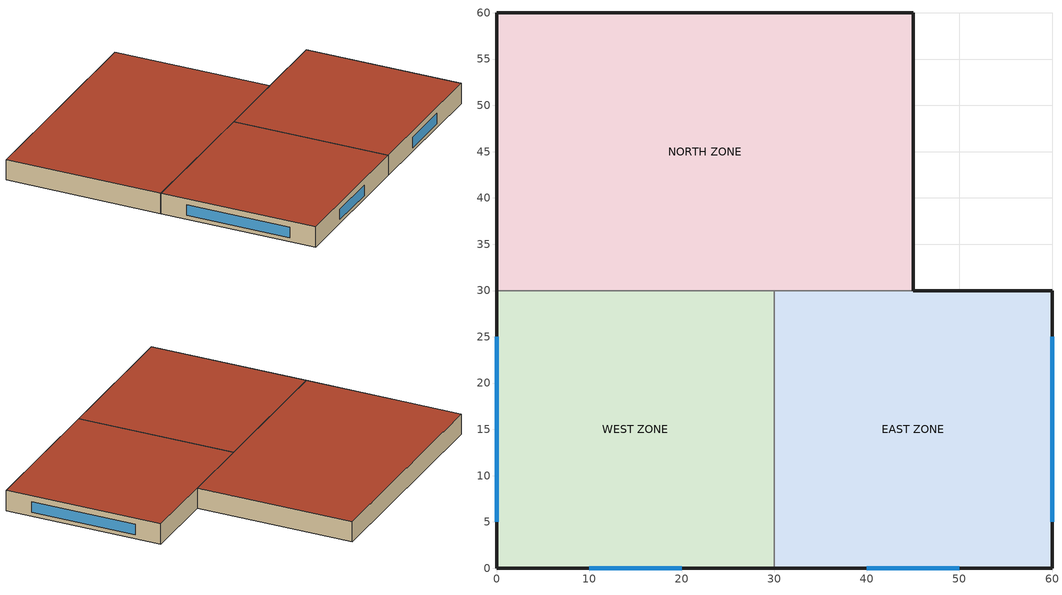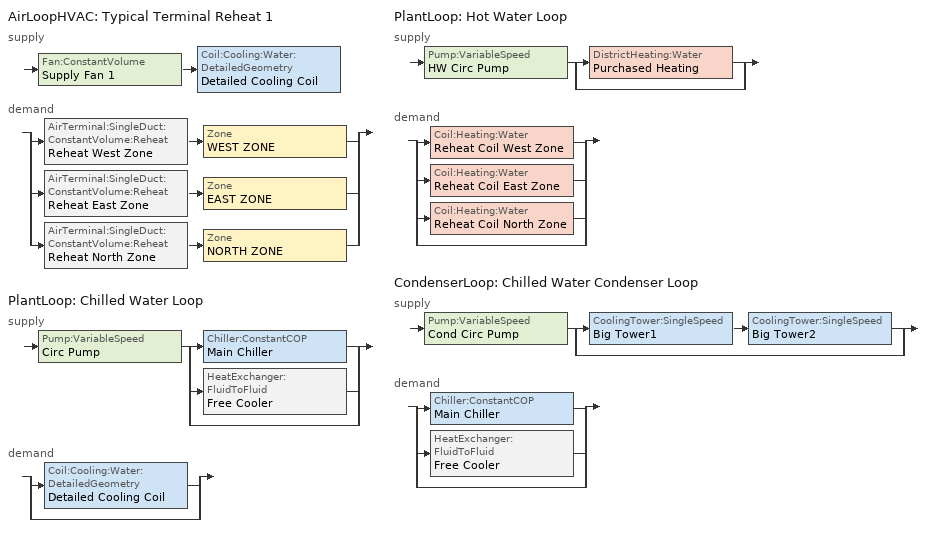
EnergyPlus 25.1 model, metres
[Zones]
WEST ZONE
 floor adiabatic (FLOOR SLAB 8 IN): 0,0 0,30 30,30 30,0 z0
 wall outside (EXTWALL80): 0,30 0,0 30,0 z0:4
 wall to NORTH ZONE (PARTITION06): 30,30 0,30 z0:4
 wall to EAST ZONE (PARTITION06): 30,0 30,30 z0:4
 window (WIN-CON-LIGHT): 10,0 20,0 / 0,25 0,5 z0.75:2.8
 roof outside (ROOF34): 0,30 0,0 30,0 30,30 z4
EAST ZONE
 floor adiabatic (FLOOR SLAB 8 IN): 30,0 30,30 60,30 60,0 z0
 wall outside (EXTWALL80): 30,0 60,0 60,30 45,30 z0:4
 wall to NORTH ZONE (PARTITION06): 45,30 30,30 z0:4
 window (WIN-CON-LIGHT): 40,0 50,0 / 60,5 60,25 z0.75:2.8
 roof outside (ROOF34): 30,30 30,0 60,0 60,30 z4
NORTH ZONE
 floor adiabatic (FLOOR SLAB 8 IN): 0,30 0,60 45,60 45,30 z0
 wall outside (EXTWALL80): 45,30 45,60 0,60 0,30 z0:4
 roof outside (ROOF34): 0,60 0,30 45,30 45,60 z4
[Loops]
AirLoopHVAC 'Typical Terminal Reheat 1'
 supply: Fan:ConstantVolume 'Supply Fan 1' > Coil:Cooling:Water:DetailedGeometry 'Detailed Cooling Coil'
 demand: split
  | AirTerminal:SingleDuct:ConstantVolume:Reheat 'Reheat West Zone' > Zone 'WEST ZONE'
  | AirTerminal:SingleDuct:ConstantVolume:Reheat 'Reheat East Zone' > Zone 'EAST ZONE'
  | AirTerminal:SingleDuct:ConstantVolume:Reheat 'Reheat North Zone' > Zone 'NORTH ZONE'
PlantLoop 'Chilled Water Loop'
 supply: Pump:VariableSpeed 'Circ Pump' > split
  | Chiller:ConstantCOP 'Main Chiller'
  | HeatExchanger:FluidToFluid 'Free Cooler'
  | bypass
 demand: split
  | Coil:Cooling:Water:DetailedGeometry 'Detailed Cooling Coil'
  | bypass
PlantLoop 'Hot Water Loop'
 supply: Pump:VariableSpeed 'HW Circ Pump' > split
  | DistrictHeating:Water 'Purchased Heating'
  | bypass
 demand: split
  | Coil:Heating:Water 'Reheat Coil West Zone'
  | Coil:Heating:Water 'Reheat Coil East Zone'
  | Coil:Heating:Water 'Reheat Coil North Zone'
  | bypass
CondenserLoop 'Chilled Water Condenser Loop'
 supply: Pump:VariableSpeed 'Cond Circ Pump' > split
  | CoolingTower:SingleSpeed 'Big Tower1' > CoolingTower:SingleSpeed 'Big Tower2'
  | bypass
 demand: split
  | Chiller:ConstantCOP 'Main Chiller'
  | HeatExchanger:FluidToFluid 'Free Cooler'
  | bypass
[Building]
NONE: North Axis {deg}=0; Terrain=Suburbs; Loads Convergence Tolerance Value {W}=0.04; Temperature Convergence Tolerance Value {deltaC}=0.4; Solar Distribution=FullInteriorAndExterior; Maximum Number of Warmup Days=25; Minimum Number of Warmup Days=6
[Site:Location]
CHICAGO_IL_USA TMY2-94846: Latitude {deg}=42; Longitude {deg}=-87.88; Time Zone {hr}=-6; Elevation {m}=190
[SizingPeriod:DesignDay] Humidity Condition Type=Wetbulb; Barometric Pressure {Pa}=99063; Rain Indicator=No; Snow Indicator=No; Daylight Saving Time Indicator=No; Solar Model Indicator=ASHRAEClearSky
Name | Month | Day of Month | Day Type | Maximum Dry-Bulb Temperature {C} | Daily Dry-Bulb Temperature Range {deltaC} | Wetbulb or DewPoint at Maximum Dry-Bulb {C} | Wind Speed {m/s} | Wind Direction {deg} | Sky Clearness
CHICAGO Ann Htg 99.6% Condns DB | 1 | 21 | WinterDesignDay | -20.6 | 0 | -20.6 | 4.9 | 270 | 0
CHICAGO_IL_USA Annual Cooling 1% Design Conditions DB/MCWB | 7 | 21 | SummerDesignDay | 31.5 | 10.7 | 23 | 5.3 | 230 | 1
CHICAGO Ann Clg 2% Condns DB=>MWB | 7 | 22 | SummerDesignDay | 29.9 | 10.7 | 22.1 | 5.3 | 230 | 1
[Site:GroundTemperature:BuildingSurface]
20.03, 20.03, 20.13, 20.3, 20.43, 20.52, 20.62, 20.77, 20.78, 20.55, 20.44, 20.2
[Material] Thermal Absorptance=0.9
Name | Roughness | Thickness {m} | Conductivity {W/m-K} | Density {kg/m3} | Specific Heat {J/kg-K} | Solar Absorptance | Visible Absorptance
A1 - 1 IN STUCCO | Smooth | 0.0253898 | 0.691831 | 1858.142 | 836.8 | 0.92 | 0.92
C4 - 4 IN COMMON BRICK | Rough | 0.101498 | 0.726422 | 1922.216 | 836.8 | 0.76 | 0.76
E1 - 3 / 4 IN PLASTER OR GYP BOARD | Smooth | 0.01905 | 0.726422 | 1601.846 | 836.8 | 0.92 | 0.92
C6 - 8 IN CLAY TILE | Smooth | 0.203302 | 0.570761 | 1121.292 | 836.8 | 0.82 | 0.82
C10 - 8 IN HW CONCRETE | MediumRough | 0.203302 | 1.729577 | 2242.585 | 836.8 | 0.65 | 0.65
E2 - 1 / 2 IN SLAG OR STONE | Rough | 0.0127102 | 1.435549 | 881.0155 | 1673.6 | 0.55 | 0.55
E3 - 3 / 8 IN FELT AND MEMBRANE | Rough | 0.00954024 | 0.190253 | 1121.292 | 1673.6 | 0.75 | 0.75
B5 - 1 IN DENSE INSULATION | VeryRough | 0.0253898 | 0.0432394 | 91.30524 | 836.8 | 0.5 | 0.5
C12 - 2 IN HW CONCRETE | MediumRough | 0.0509016 | 1.729577 | 2242.585 | 836.8 | 0.65 | 0.65
[WindowMaterial:Glazing]
WIN-LAY-GLASS-LIGHT: Optical Data Type=SpectralAverage; Thickness {m}=0.003; Solar Transmittance at Normal Incidence=0.9; Front Side Solar Reflectance at Normal Incidence=0.031; Back Side Solar Reflectance at Normal Incidence=0.031; Visible Transmittance at Normal Incidence=0.9; Front Side Visible Reflectance at Normal Incidence=0.05; Back Side Visible Reflectance at Normal Incidence=0.05; Infrared Transmittance at Normal Incidence=0; Front Side Infrared Hemispherical Emissivity=0.84; Back Side Infrared Hemispherical Emissivity=0.84; Conductivity {W/m-K}=0.9
[Construction]
EXTWALL80: A1 - 1 IN STUCCO, C4 - 4 IN COMMON BRICK, E1 - 3 / 4 IN PLASTER OR GYP BOARD
PARTITION06: E1 - 3 / 4 IN PLASTER OR GYP BOARD, C6 - 8 IN CLAY TILE, E1 - 3 / 4 IN PLASTER OR GYP BOARD
FLOOR SLAB 8 IN: C10 - 8 IN HW CONCRETE
ROOF34: E2 - 1 / 2 IN SLAG OR STONE, E3 - 3 / 8 IN FELT AND MEMBRANE, B5 - 1 IN DENSE INSULATION, C12 - 2 IN HW CONCRETE
WIN-CON-LIGHT: WIN-LAY-GLASS-LIGHT
[Zone] Type=1; Multiplier=1; Ceiling Height {m}=autocalculate; Volume {m3}=autocalculate
WEST ZONE; EAST ZONE; NORTH ZONE
[People] Number of People Calculation Method=people; Fraction Radiant=0.3; Activity Level Schedule=Activity Sch; Carbon Dioxide Generation Rate {m3/s-W}=3.82E-8; Mean Radiant Temperature Calculation Type=EnclosureAveraged; Work Efficiency Schedule=Work Eff Sch; Clothing Insulation Calculation Method=ClothingInsulationSchedule; Clothing Insulation Schedule=Clothing Sch; Air Velocity Schedule=Air Velo Sch; Thermal Comfort Model 1 Type=FANGER
Name | Zone or ZoneList or Space or SpaceList | Number of People Schedule | Number of People
WEST ZONE | WEST ZONE | Office Occupancy | 45
EAST ZONE | EAST ZONE | Office Occupancy | 45
NORTH ZONE | NORTH ZONE | BLDG Sch 24x7 | 10
[ElectricEquipment] Design Level Calculation Method=EquipmentLevel; Fraction Latent=0; Fraction Radiant=0.3; Fraction Lost=0
Name | Zone or ZoneList or Space or SpaceList | Schedule | Design Level {W}
WEST ZONE ElecEq 1 | WEST ZONE | Intermittent | 27000
EAST ZONE ElecEq 1 | EAST ZONE | Intermittent | 27000
NORTH ZONE ElecEq 1 | NORTH ZONE | BLDG Sch 24x7 | 81000
[Lights] Design Level Calculation Method=LightingLevel; Lighting Level {W}=9000; Return Air Fraction=0; Fraction Radiant=0.2; Fraction Visible=0.2; Fraction Replaceable=0
Name | Zone or ZoneList or Space or SpaceList | Schedule
EAST ZONE Lights 1 | EAST ZONE | Office Lighting
NORTH ZONE Lights 1 | NORTH ZONE | BLDG Sch 24x7
[AirLoopHVAC]
Typical Terminal Reheat 1: Design Supply Air Flow Rate {m3/s}=25
[AvailabilityManager:Scheduled]
Reheat System 1 Avail: Schedule=FanAndCoilAvailSched
[PlantLoop] Fluid Type=Water; Minimum Loop Flow Rate {m3/s}=0; Plant Loop Volume {m3}=autocalculate; Load Distribution Scheme=Optimal
Name | Plant Equipment Operation Scheme | Maximum Loop Temperature {C} | Minimum Loop Temperature {C} | Maximum Loop Flow Rate {m3/s}
Chilled Water Loop | CW Loop Operation | 98 | 1 | 0.0086
Hot Water Loop | Hot Loop Operation | 100 | 10 | 0.09
[SetpointManager:Scheduled] Control Variable=Temperature
Name | Schedule | Setpoint Node or NodeList
Chilled Water Loop Setpoint Manager | CW Loop Temp Schedule | Chilled Water Loop Setpoint Node List
Main Chiller Setpoint Manager | CW Loop Temp Schedule | Main Chiller Outlet Node
Free Cooler | CW Loop Temp Schedule | Free Cooler Outlet Node
Hot Water Loop Setpoint Manager | HW Loop Temp Schedule | Hot Water Loop Setpoint Node List
Supply Air Temp Manager | Seasonal Reset Supply Air Temp Sch | Supply Air Temp Nodes
[PlantEquipmentOperationSchemes]
Name | Control Scheme 1 | Control Scheme 1 Schedule | Control Scheme 2 | Control Scheme 2 Schedule
CW Loop Operation | Peak Operation | On Peak | Peak Operation | Off Peak
Hot Loop Operation | Purchased Only | ON
[PlantEquipmentOperation:CoolingLoad] Load Range 1 Lower Limit {W}=0
Name | Load Range 1 Upper Limit {W} | Range 1 Equipment List
Peak Operation | 500000 | Electric Only
Off Peak Operation | 900000 | Electric Only
Year Round Tower Operation | 90000000 | All Towers
[PlantEquipmentList]
Chiller Plant; Electric Only; All Chillers: Main Chiller
heating plant: Purchased Heating
[Chiller:ConstantCOP]
Main Chiller: Nominal Capacity {W}=225000; Nominal COP {W/W}=2.75; Design Chilled Water Flow Rate {m3/s}=0.0086; Design Condenser Water Flow Rate {m3/s}=0.01; Condenser Type=WaterCooled; Chiller Flow Mode=LeavingSetpointModulated
[HeatExchanger:FluidToFluid]
Free Cooler: Loop Demand Side Design Flow Rate {m3/s}=0.0086; Loop Supply Side Design Flow Rate {m3/s}=0.0086; Heat Exchange Model Type=IDEAL; Heat Exchanger U-Factor Times Area Value {W/K}=150000; Control Type=CoolingSetpointOnOffWithComponentOverride; Minimum Temperature Difference to Activate Heat Exchanger {deltaC}=0; Heat Transfer Metering End Use Type=FreeCooling; Component Override Cooling Control Temperature Mode=LOOP
[Pump:VariableSpeed] Motor Efficiency=.87; Fraction of Motor Inefficiencies to Fluid Stream=0; Coefficient 1 of the Part Load Performance Curve=1; Coefficient 2 of the Part Load Performance Curve=0; Coefficient 3 of the Part Load Performance Curve=0; Coefficient 4 of the Part Load Performance Curve=0; Design Minimum Flow Rate {m3/s}=0; Pump Control Type=INTERMITTENT
Name | Design Maximum Flow Rate {m3/s} | Design Pump Head {Pa} | Design Power Consumption {W}
Circ Pump; Cond Circ Pump | .0086 | 30000 | 500
HW Circ Pump | .009 | 300000 | 6000
[CondenserLoop]
Chilled Water Condenser Loop: Fluid Type=Water; Condenser Equipment Operation Scheme=Tower Loop Operation; Maximum Loop Temperature {C}=80; Minimum Loop Temperature {C}=5; Maximum Loop Flow Rate {m3/s}=0.01; Minimum Loop Flow Rate {m3/s}=0; Condenser Loop Volume {m3}=autocalculate; Load Distribution Scheme=SequentialLoad
[SetpointManager:FollowOutdoorAirTemperature]
MyCondenserControl: Control Variable=Temperature; Reference Temperature Type=OutdoorAirWetBulb; Offset Temperature Difference {deltaC}=0; Maximum Setpoint Temperature {C}=80; Minimum Setpoint Temperature {C}=5; Setpoint Node or NodeList=Condenser Supply Outlet Node
[CondenserEquipmentOperationSchemes]
Tower Loop Operation: Control Scheme 1=Year Round Tower Operation; Control Scheme 1 Schedule=ON
[CondenserEquipmentList]
All Towers: Big Tower1, Big Tower2
[CoolingTower:SingleSpeed] Design Water Flow Rate {m3/s}=.0086; Design Air Flow Rate {m3/s}=28; Design Fan Power {W}=500; Design U-Factor Times Area Value {W/K}=11000; Free Convection Regime Air Flow Rate {m3/s}=0; Free Convection Regime U-Factor Times Area Value {W/K}=0
Big Tower1; Big Tower2
[PlantEquipmentOperation:HeatingLoad]
Purchased Only: Load Range 1 Lower Limit {W}=0; Load Range 1 Upper Limit {W}=1000000; Range 1 Equipment List=heating plant
[DistrictHeating:Water]
Purchased Heating: Nominal Capacity {W}=1000000
[ZoneControl:Thermostat] Control Type Schedule=Zone Control Type Sched; Control 1=Heating Setpoint with SB; Control 2=Cooling Setpoint with SB
Name | Zone or ZoneList
West Zone Thermostat | WEST ZONE
East Zone Thermostat | EAST ZONE
North Zone Thermostat | NORTH ZONE
[ThermostatSetpoint:SingleHeating]
Heating Setpoint with SB: Setpoint Temperature Schedule=Heating Setpoints
[ThermostatSetpoint:SingleCooling]
Cooling Setpoint with SB: Setpoint Temperature Schedule=Cooling Setpoints
[Zone equipment]
WEST ZONE: Reheat West Zone
EAST ZONE: Reheat East Zone
NORTH ZONE: Reheat North Zone
[Fan:ConstantVolume]
Supply Fan 1: Availability Schedule=FanAndCoilAvailSched; Fan Total Efficiency=0.7; Pressure Rise {Pa}=600; Maximum Flow Rate {m3/s}=18.5; Motor Efficiency=0.9; Motor In Airstream Fraction=1
[Coil:Cooling:Water:DetailedGeometry]
Detailed Cooling Coil: Availability Schedule=CoolingCoilAvailSched; Maximum Water Flow Rate {m3/s}=0.0086; Tube Outside Surface Area {m2}=12.1; Total Tube Inside Area {m2}=12; Fin Surface Area {m2}=500; Minimum Airflow Area {m2}=5.5; Coil Depth {m}=0.565098; Fin Diameter {m}=0.435072; Fin Thickness {m}=0.00149998; Tube Inside Diameter {m}=0.01445; Tube Outside Diameter {m}=0.0158798; Tube Thermal Conductivity {W/m-K}=385.765; Fin Thermal Conductivity {W/m-K}=203.883; Fin Spacing {m}=0.00181429; Tube Depth Spacing {m}=0.0258998; Number of Tube Rows=6; Number of Tubes per Row=72
[AirTerminal:SingleDuct:ConstantVolume:Reheat] Availability Schedule=FanAndCoilAvailSched; Maximum Hot Water or Steam Flow Rate {m3/s}=0.05; Minimum Hot Water or Steam Flow Rate {m3/s}=0; Convergence Tolerance=0.001
Name | Maximum Air Flow Rate {m3/s} | Reheat Coil
Reheat West Zone | 5 | Reheat Coil West Zone
Reheat East Zone | 5 | Reheat Coil East Zone
Reheat North Zone | 8.5 | Reheat Coil North Zone
[Coil:Heating:Water] Availability Schedule=FanAndCoilAvailSched; U-Factor Times Area Value {W/K}=40000; Maximum Water Flow Rate {m3/s}=0.003; Performance Input Method=UFactorTimesAreaAndDesignWaterFlowRate; Rated Capacity {W}=autosize; Rated Inlet Water Temperature {C}=82.2; Rated Inlet Air Temperature {C}=16.6; Rated Outlet Water Temperature {C}=71.1; Rated Outlet Air Temperature {C}=32.2
Reheat Coil West Zone; Reheat Coil East Zone; Reheat Coil North Zone
[Controller:WaterCoil]
Main Cooling Coil Controller: Control Variable=Temperature; Action=Reverse; Actuator Variable=FLOW; Controller Convergence Tolerance {deltaC}=0.1; Maximum Actuated Flow {m3/s}=0.0086; Minimum Actuated Flow {m3/s}=0
[Schedule:Compact]
Activity Sch: Through: 12/31, For: Alldays, Until: 24:00, 131.8
Work Eff Sch: Through: 12/31, For: Alldays, Until: 24:00, 0
Clothing Sch; BLDG SCH 24X7; ON: Through: 12/31, For: Alldays, Until: 24:00, 1
Air Velo Sch: Through: 12/31, For: Alldays, Until: 24:00, 0.137
Office Occupancy: Through: 12/31, For: Weekdays SummerDesignDay, Until: 4:00, 0, Until: 20:00, 1, Until: 21:00, 0.5, Until: 24:00, 0, For: Weekends Holidays WinterDesignDay CustomDay1 CustomDay2, Until: 24:00, 0
Intermittent: Through: 12/31, For: Weekdays SummerDesignDay, Until: 8:00, 0, Until: 18:00, 1, Until: 24:00, 0, For: Weekends Holidays WinterDesignDay CustomDay1 CustomDay2, Until: 24:00, 0
Office Lighting: Through: 12/31, For: Weekdays SummerDesignDay, Until: 6:00, 0.05, Until: 7:00, 0.2, Until: 17:00, 1, Until: 18:00, 0.5, Until: 24:00, 0.05, For: Weekends Holidays WinterDesignDay CustomDay1 CustomDay2, Until: 24:00, 0.05
On Peak: Through: 12/31, For: Alldays, Until: 9:00, 0, Until: 18:00, 1, Until: 24:00, 0
Off Peak: Through: 12/31, For: Alldays, Until: 9:00, 1, Until: 18:00, 0, Until: 24:00, 1
SEASONAL RESET SUPPLY AIR TEMP SCH: Through: 3/31, For: Alldays, Until: 24:00, 16, Through: 9/30, For: Alldays, Until: 24:00, 13, Through: 12/31, For: Alldays, Until: 24:00, 16
CW LOOP TEMP SCHEDULE: Through: 12/31, For: Alldays, Until: 24:00, 10
HW LOOP TEMP SCHEDULE: Through: 12/31, For: Alldays, Until: 24:00, 60
FANANDCOILAVAILSCHED: Through: 3/31, For: Alldays, Until: 24:00, 1, Through: 9/30, For: Weekdays SummerDesignDay WinterDesignDay, Until: 24:00, 1, For: AllOtherDays, Until: 24:00, 0, Through: 12/31, For: Alldays, Until: 24:00, 1
COOLINGCOILAVAILSCHED: Through: 3/31, For: Alldays, Until: 24:00, 0, Through: 9/30, For: Weekdays SummerDesignDay WinterDesignDay, Until: 24:00, 1, For: AllOtherDays, Until: 24:00, 0, Through: 12/31, For: Alldays, Until: 24:00, 0
HEATING SETPOINTS: Through: 12/31, For: Alldays, Until: 7:00, 15, Until: 17:00, 20, Until: 24:00, 15
COOLING SETPOINTS: Through: 12/31, For: Alldays, Until: 24:00, 24
ZONE CONTROL TYPE SCHED: Through: 3/31, For: Alldays, Until: 24:00, 1, Through: 9/30, For: Alldays, Until: 24:00, 2, Through: 12/31, For: Alldays, Until: 24:00, 1
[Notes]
FreeCoolingChiller.idf
Basic file description:  1 story building divided into 3 interior conditioned zones. Roof with no plenum.
No ground contact with floor. Outdoor air is modulated based on occupancy and floor area.
Highlights:              The cooling plant of this three zone building uses a constant COP
chiller in series with a free cooling heat exchanger.
Simulation Location/Run: CHICAGO_IL_USA TMY2-94846, 1 design days, 2 run periods,
Run Control executes the design days only.
Location:                Chicago, IL
Design Days:             CHICAGO_IL_USA Annual Cooling 1% Design Conditions, MaxDB=  31.5°C MCWB=  23.0°C
CHICAGO_IL_USA Annual Cooling (DB=>MWB) 2%, MaxDB=29.9°C MWB=22.1°C
Run Period (Weather File): Winter 1/14, Summer 7/7, CHICAGO_IL_USA TMY2-94846
Run Control:             No zone or system sizing, design day simulation.
Building: Single floor rectangular L-shaped building 40 ft south wall, 40 ft west wall, zone height 10 feet.
There is a single window in West Zone's south wall. The walls are 1 in stucco over 4 in common brick
and gypboard. The roof is a built up roof with 1/2 in stone over 3/8 in felt over 1 in dense insulation
supported by 2 in heavy weight concrete. The window is single pane 3mm clear.
The window to wall ratio is approximately 0.07.
The building is oriented due north.
Floor Area:        130.1 m2 (1403 ft2)
Number of Stories: 1
Zone Description Details:
|       West         |         East           |    window = *
Internal gains description:     ZONE West      - lighting is 0 watts, equip is 2928.751 watts, 3 occupants
Internal gains description:     ZONE North     - lighting is 878.6252 watts, equip is 2928.751 watts, 4 occupants
Internal gains description:     ZONE East      - lighting is 1464.375 watts, equip is 1464.375 watts, 3 occupants
Interzone Surfaces:             3 interzone surfaces (see diagram)
Internal Mass:                  None
Detached Shading:               None
Daylight:                       None
Natural Ventilation:            None
Compact Schedules:              Yes
Solair Distribution:            FullInteriorAndExterior
HVAC:                           3 zone terminal reheat system using single constant volume air loop. Central chilled
water coil scheduled to provide 16 C winter and 13 C summer supply air temperature.
Terminal reheat coils trim supply air temperature to meet zone thermostat set point.
Thermostat setting at 20 C in winter with 15 C set back temperature, 24 C in summer
with 30 C set back temperature. Cooling coil off in winter, reheat coil on all year.
The cooling plant of this three zone building uses a constant COP
chiller in series with a free cooling heat exchanger.
There are 2 single-speed cooling towers in series, UA = 175 for
each tower. The condenser loop is coupled to the chilled water
loop through the heat exchanger.The free cooling heat exchanger
switches off the chiller when the condenser loop temperature falls
some below the scheduled setpoint. Any setpoint schedule can be used
but in this example it is the chilled water loop setpoint schedule.
In this case the loops become coupled when there is water available
in the condenser loop that is at or below the chilled water loop
setpoint temperature (10degC).
Zonal Equipment:                AirTerminal:SingleDuct:ConstantVolume:Reheat
Central Air Handling Equipment: Yes
System Equipment Autosize:      No (chilled water, condenser, and hot water loop volumes are autosized)
Purchased Cooling:              No
Purchased Heating:              No
Purchased Chilled Water:        Yes (only used if alternate priority control equipment list is selected)
Purchased Hot Water:            Yes
Coils:                          Coil:Cooling:Water:DetailedGeometry
Pumps:                          Pump:VariableSpeed
Boilers:                        None
Chillers:                       HeatExchanger:Hydronic
Chiller:ConstantCOP
Towers:                         CoolingTower:SingleSpeed
Standard Reports:               None
Timestep or Hourly Variables:   Timestep
Time bins Report:               None
HTML Report:                    None
Environmental Emissions:        None
Utility Tariffs:                None
